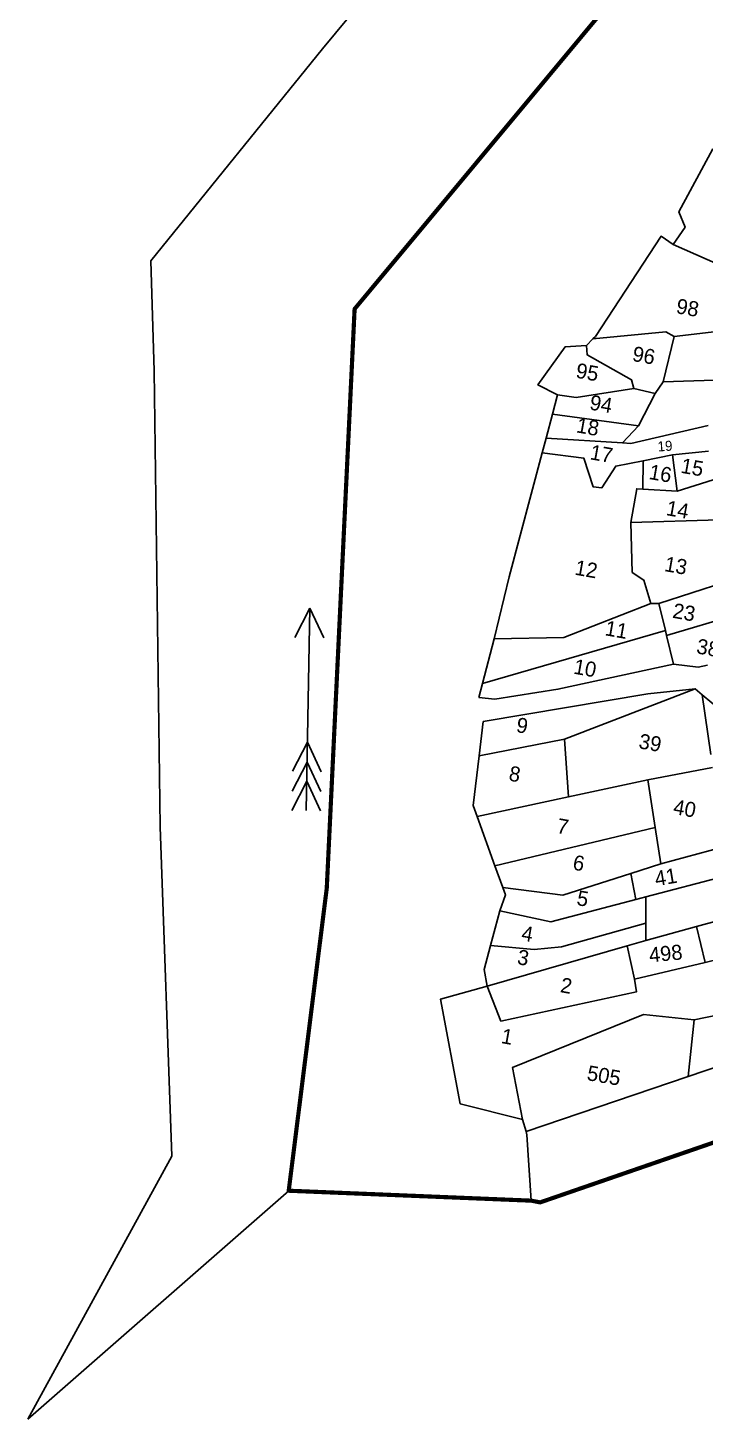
# Model space of a CAD drawing. Header units: metres. Extents: x 317171 to 318159, y 1892256 to 1893140.
# Drawn here: x 317208.8 to 317359.2, y 1892520.9 to 1892829.7 of the extents above; entities that cross this region are included whole.
import ezdxf

# ---------------------------------------------------------------- set-up
doc = ezdxf.new("R2010")
doc.units = ezdxf.units.M
doc.header["$MEASUREMENT"] = 0
doc.linetypes.add('DASHDOT', pattern=[1, 0.5, -0.25, 0, -0.25])
for name, color, linetype in [('OFF', 1, 'Continuous'), ('POLY_PARCEL', 6, 'Continuous'), ('POLY_WATER', 4, 'Continuous'), ('SYM_ARROW', 1, 'Continuous'), ('TEXT_PARCEL', 7, 'Continuous'), ('V_BOUND_LINE', 7, 'Continuous'), ('V_BOUND_STREAM_LINE', 7, 'DASHDOT')]:
    doc.layers.add(name, color=color, linetype=linetype)
doc.styles.add('TEXT_MAP', font='KRDEV050.TTF')

# ---------------------------------------------------------------- blocks, each defined once
blk = doc.blocks.new('RIVERARROW')
for points in [[(0, 0), (3.52, 1.73)], [(16.05, 0), (19.57, 1.73)], [(18.43, 0), (21.95, 1.73)], [(20.74, 0), (24.26, 1.73)], [(0, 0), (24.26, 0)], [(0, 0), (3.52, -1.73)], [(16.05, 0), (19.57, -1.73)], [(18.43, 0), (21.95, -1.73)], [(20.74, 0), (24.26, -1.73)]]:
    blk.add_lwpolyline(points)
blk = doc.blocks.new('TRG')
at = {"layer": 'OFF'}
blk.add_lwpolyline([(317546.59, 1892617.4), (317572.64, 1892649.83)], dxfattribs=at)
at = {"layer": 'POLY_PARCEL'}
for points in [[(317598.27, 1892769.58), (317606.94, 1892767.45), (317609.24, 1892769.53)], [(317614.43, 1892762.98), (317600.33, 1892758.74)], [(317623.14, 1892761.23), (317611.96, 1892755.71), (317599.95, 1892753.15)], [(317600.33, 1892758.74), (317599.23, 1892759.11), (317590.77, 1892756.76)], [(317599.95, 1892753.15), (317600.33, 1892758.74)], [(317596.65, 1892751.75), (317596.19, 1892752.74), (317590.43, 1892754.75), (317590.16, 1892755.84)], [(317599.95, 1892753.15), (317599.25, 1892751.62)], [(317587.76, 1892749.42), (317590.01, 1892749.48), (317596.65, 1892751.75)], [(317599.25, 1892751.62), (317596.65, 1892751.75)], [(317599.25, 1892751.62), (317597.97, 1892747.47)], [(317597.97, 1892747.47), (317587.56, 1892747.04)], [(317596.42, 1892745.09), (317597.42, 1892745.21), (317606.21, 1892748.94)], [(317596.42, 1892745.09), (317597.97, 1892747.47)], [(317602.61, 1892744.73), (317606.77, 1892745.92)], [(317587.31, 1892744.07), (317596.42, 1892745.09)], [(317599.24, 1892743.42), (317602.61, 1892744.73)], [(317602.61, 1892744.73), (317603.88, 1892740.55)], [(317587.15, 1892742.26), (317592.2, 1892742.48), (317593.89, 1892739.3), (317594.93, 1892739.38), (317596.12, 1892742.22), (317599.24, 1892743.42)], [(317599.82, 1892740.07), (317599.24, 1892743.42)], [(317603.88, 1892740.55), (317607.9, 1892742.62)], [(317599.82, 1892740.07), (317599.08, 1892739.98), (317599.08, 1892735.86)], [(317603.88, 1892740.55), (317599.82, 1892740.07)], [(317599.08, 1892735.86), (317609.47, 1892738.03)], [(317599.08, 1892735.86), (317600.28, 1892730.01), (317601.84, 1892729.35), (317603.14, 1892726.73)], [(317604.07, 1892726.91), (317611.44, 1892730.78)], [(317585.37, 1892719.28), (317593.55, 1892720.91), (317603.14, 1892726.73)], [(317603.14, 1892726.73), (317604.07, 1892726.91)], [(317604.07, 1892726.91), (317605.42, 1892723.83)], [(317605.66, 1892723.29), (317613.45, 1892727.18)], [(317605.42, 1892723.83), (317584.93, 1892713.77)], [(317605.42, 1892723.83), (317605.66, 1892723.29)], [(317605.66, 1892723.29), (317607.09, 1892720.03)], [(317595.76, 1892708.91), (317610.15, 1892717.58)], [(317611.12, 1892717.03), (317613.38, 1892710.15)], [(317586.03, 1892705.15), (317595.76, 1892708.91)], [(317595.76, 1892708.91), (317597.46, 1892702.17)], [(317606.47, 1892705.84), (317613.85, 1892708.67)], [(317597.46, 1892702.17), (317606.47, 1892705.84)], [(317608.35, 1892700.37), (317606.47, 1892705.84)], [(317587.08, 1892697.94), (317597.46, 1892702.17)], [(317590.21, 1892692.5), (317608.35, 1892700.37)], [(317609.78, 1892696.19), (317608.35, 1892700.37)], [(317609.78, 1892696.19), (317616.68, 1892699.45)], [(317606.42, 1892694.42), (317609.78, 1892696.19)], [(317617.56, 1892696.09), (317608.69, 1892692)], [(317591.6, 1892690.1), (317598.84, 1892690.44), (317606.42, 1892694.42)], [(317606.42, 1892694.42), (317607.56, 1892691.48)], [(317622.35, 1892692.88), (317615.3, 1892689.54)], [(317607.56, 1892691.48), (317597.96, 1892687.07), (317591.71, 1892687.3)], [(317608.69, 1892692), (317607.56, 1892691.48)], [(317609.23, 1892688.89), (317608.69, 1892692)], [(317615.3, 1892689.54), (317609.59, 1892686.83)], [(317617.06, 1892685.48), (317615.3, 1892689.54)], [(317609.23, 1892688.89), (317599.77, 1892684.35), (317596.58, 1892683.46), (317591.35, 1892683)], [(317609.59, 1892686.83), (317609.23, 1892688.89)], [(317591.81, 1892678.12), (317607.5, 1892685.82)], [(317609.59, 1892686.83), (317607.5, 1892685.82)], [(317607.5, 1892685.82), (317609.05, 1892682.05)], [(317617.06, 1892685.48), (317620.6, 1892687.09)], [(317609.05, 1892682.05), (317617.06, 1892685.48)], [(317591.81, 1892678.12), (317594.15, 1892674.3), (317609.58, 1892680.59), (317609.05, 1892682.05)], [(317616.96, 1892678.48), (317624.17, 1892681.34)], [(317598.78, 1892663.12), (317596.5, 1892669.06), (317610.88, 1892678.05), (317616.96, 1892678.48)], [(317617.43, 1892671.65), (317616.96, 1892678.48)], [(317629.09, 1892678.06), (317617.43, 1892671.65)], [(317617.43, 1892671.65), (317599.44, 1892661.78)]]:
    blk.add_lwpolyline(points, dxfattribs=at)
at = {"layer": 'POLY_WATER'}
for points in [[(317546.59, 1892617.4), (317558.12, 1892651.48), (317549.84, 1892690.1), (317539.61, 1892743.82), (317536.93, 1892756.72), (317552.76, 1892785.36), (317575.28, 1892824.92), (317630.34, 1892838.53), (317650.12, 1892843.44), (317669.62, 1892848.25), (317674.89, 1892849.11), (317698.45, 1892870.49), (317704.94, 1892903.7), (317713, 1892940.57), (317716.15, 1892955.6)], [(317598.27, 1892769.58), (317599.32, 1892771.9), (317598.25, 1892773.56), (317600.97, 1892781.7)], [(317590.77, 1892756.76), (317591.01, 1892757.11), (317596.67, 1892770.3), (317598.27, 1892769.58)], [(317587.76, 1892749.42), (317585.24, 1892750.18), (317587.64, 1892755.23), (317590.16, 1892755.84)], [(317590.16, 1892755.84), (317590.77, 1892756.76)], [(317587.56, 1892747.04), (317587.76, 1892749.42)], [(317587.31, 1892744.07), (317587.56, 1892747.04)], [(317587.15, 1892742.26), (317587.31, 1892744.07)], [(317585.37, 1892719.28), (317585.85, 1892726.9), (317587.15, 1892742.26)], [(317584.79, 1892712.03), (317586.72, 1892712.16), (317593.95, 1892714.67), (317607.09, 1892720.03)], [(317584.93, 1892713.77), (317585.37, 1892719.28)], [(317607.09, 1892720.03), (317610.05, 1892720.2)], [(317610.05, 1892720.2), (317611.14, 1892720.64)], [(317610.15, 1892717.58), (317604.68, 1892716.02), (317585.78, 1892709.29)], [(317611.12, 1892717.03), (317610.15, 1892717.58)], [(317618.97, 1892712.56), (317611.12, 1892717.03)], [(317584.79, 1892712.03), (317584.93, 1892713.77)], [(317586.03, 1892705.15), (317585.78, 1892709.29)], [(317587.08, 1892697.94), (317586.38, 1892699.15), (317586.03, 1892705.15)], [(317590.21, 1892692.5), (317587.08, 1892697.94)], [(317591.6, 1892690.1), (317590.21, 1892692.5)], [(317591.71, 1892687.3), (317592.05, 1892689.31), (317591.6, 1892690.1)], [(317591.35, 1892683), (317591.71, 1892687.3)], [(317591.81, 1892678.12), (317591.11, 1892680.03), (317591.35, 1892683)], [(317598.78, 1892663.12), (317591.08, 1892663.67), (317586.57, 1892675.64), (317591.81, 1892678.12)], [(317599.44, 1892661.78), (317598.78, 1892663.12)], [(317601.5, 1892653.73), (317599.62, 1892661.4), (317599.44, 1892661.78)]]:
    blk.add_lwpolyline(points, dxfattribs=at)
at = {"layer": 'V_BOUND_LINE', "const_width": 0.5}
blk.add_lwpolyline([(317623.68, 1892665.44), (317602.58, 1892653.71), (317601.5, 1892653.73)], dxfattribs=at)
at = {"layer": 'V_BOUND_STREAM_LINE', "ltscale": 10, "const_width": 0.5}
blk.add_lwpolyline([(317601.5, 1892653.73), (317572.64, 1892649.83), (317570.81, 1892686.34), (317561.99, 1892755.31), (317592.1, 1892807.96), (317632.4, 1892832.09), (317677.47, 1892840.62), (317702.16, 1892845.3), (317728.05, 1892874.28), (317742.74, 1892931.15), (317792.95, 1892935.46), (317829.03, 1892933.9), (317846.74, 1892918.77), (317855.46, 1892915.74), (317860.14, 1892900.79), (317867.58, 1892889.88), (317881.35, 1892849.33), (317881.26, 1892836.4), (317889.05, 1892809.81), (317891.15, 1892810.53)], dxfattribs=at)
at = {"layer": 'SYM_ARROW', "rotation": 278.9978063166529}
blk.add_blockref('RIVERARROW', (317562.96, 1892719.03), dxfattribs=at)
at = {"layer": 'TEXT_PARCEL', "style": 'TEXT_MAP'}
for s, p in [('98', (317599.97, 1892761.53)), ('96', (317595.79, 1892754.98)), ('95', (317589.47, 1892751.82)), ('94', (317591.76, 1892748.35)), ('18', (317590.67, 1892745.38)), ('17', (317592.85, 1892742.48)), ('15', (317603.85, 1892742.79)), ('16', (317600.22, 1892741.39)), ('14', (317603.01, 1892737.48)), ('13', (317603.97, 1892730.84)), ('12', (317593.46, 1892728.54)), ('23', (317605.91, 1892725.5)), ('11', (317598.29, 1892722.02)), ('38', (317609.48, 1892721.8)), ('10', (317595.39, 1892716.83)), ('39', (317604.64, 1892709.38)), ('9', (317589.83, 1892708.74)), ('8', (317589.97, 1892702.86)), ('40', (317610.09, 1892702.35)), ('7', (317596.74, 1892697.67)), ('6', (317599.39, 1892693.68)), ('5', (317600.6, 1892689.58)), ('4', (317594.8, 1892684.26)), ('3', (317594.8, 1892681.36)), ('2', (317600.48, 1892678.95)), ('1', (317594.56, 1892671.7)), ('505', (317605.46, 1892669.13))]:
    blk.add_text(s, height=1.8, dxfattribs=at).set_placement(p)
for s, height, rotation, p in [('19', 1.2, 14.0259, (317600.8, 1892744.82)), ('41', 1.8, 19.5785, (317609.67, 1892693.46)), ('498', 1.8, 15.6973, (317610.52, 1892684.32))]:
    blk.add_text(s, height=height, rotation=rotation, dxfattribs=at).set_placement(p)

msp = doc.modelspace()

# ---------------------------------------------------------------- block references
at = {"xscale": 1.850753102940666, "yscale": 1.850753102940666, "zscale": 1.850753102940666, "rotation": 349.9588412654261}
msp.add_blockref('TRG', (-872216.6, -1454125.02), dxfattribs=at)

doc.saveas('drawing.dxf')
